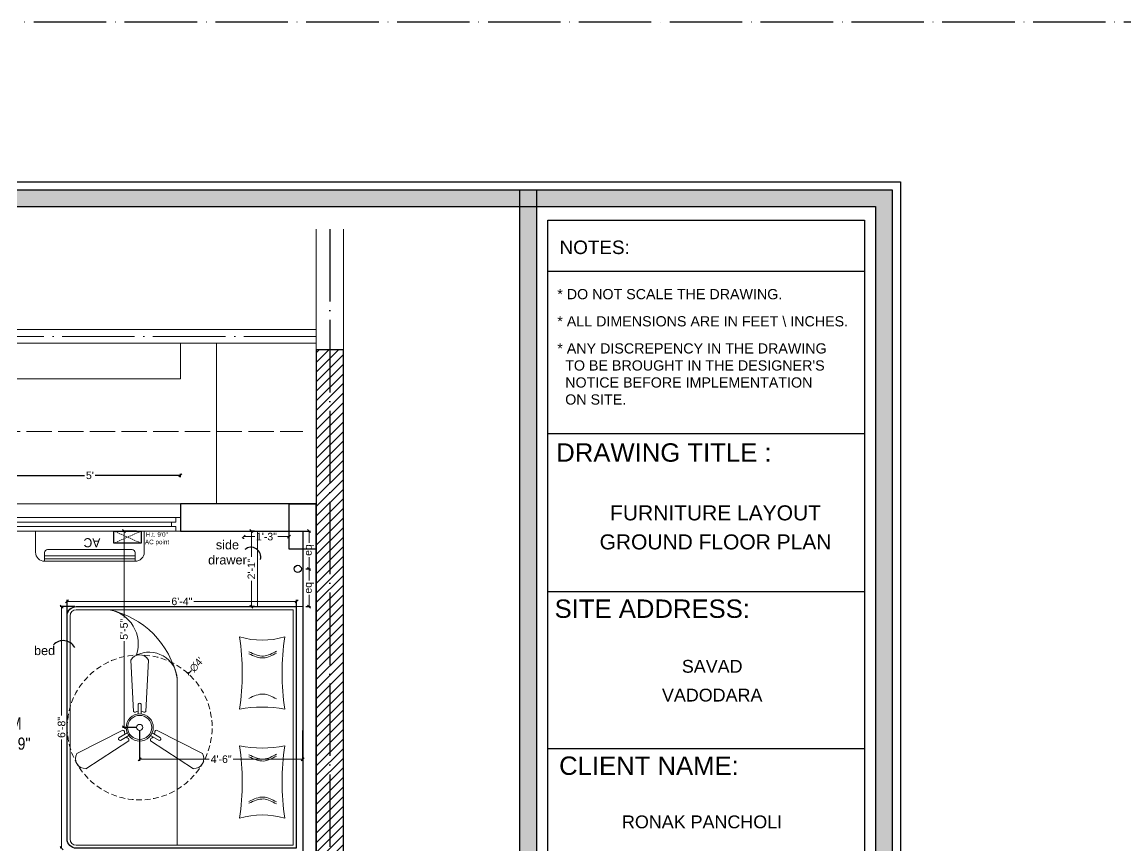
# Model space of a CAD drawing. Header units: millimetres. Extents: x 56222 to 3066687, y -650199 to -121287.
# Drawn here: x 147823.4 to 148189.1, y -178823.4 to -178550.5 of the extents above; entities that cross this region are included whole.
import ezdxf
from ezdxf.enums import TextEntityAlignment as Align

# ---------------------------------------------------------------- set-up
doc = ezdxf.new("R2010")
doc.units = ezdxf.units.MM
doc.header["$MEASUREMENT"] = 0
doc.header["$PDMODE"] = 35
for name, pattern in [('ACAD_ISO02W100', [15, 12, -3]), ('ACAD_ISO04W100', [30, 24, -3, 0, -3]), ('DASHED', [0.75, 0.5, -0.25]), ('DASHED2', [0.375, 0.25, -0.125])]:
    doc.linetypes.add(name, pattern=pattern)
doc.layers.get('Defpoints').update_dxf_attribs({"color": 220})
for name, color, linetype, lineweight in [('COLUMN', 1, 'Continuous', 30), ('dim05', 1, 'Continuous', 13), ('el', 7, 'Continuous', 20), ('ELEC-wires', 1, 'DASHED2', 13), ('Electrical', 84, 'Continuous', 30), ('FIRST FLOOR ( TEXT )', 7, 'Continuous', 9), ('FIRST FLOOR_( PLine )_', 251, 'Continuous', 30), ('FURNITURE', 32, 'Continuous', 9), ('GROUND FLOOR', 7, 'Continuous', 9), ('GROUND FLOOR  ( HATCH )', 251, 'Continuous', 9), ('GROUND FLOOR  ( PLINE )', 251, 'Continuous', 30), ('Labelling', 1, 'Continuous', 25), ('NAME PLATE', 7, 'Continuous', 25), ('SECOND FLOOR ( DW_RAIL )', 7, 'Continuous', 9), ('Text', 7, 'Continuous', 15), ('wall', 7, 'Continuous', 30), ('X_PLOT', 1, 'Continuous', 9), ('XX~SLAB ( BEAM )~ ( DIM )', 7, 'Continuous', 9)]:
    doc.layers.add(name, color=color, linetype=linetype, lineweight=lineweight)
doc.styles.add('Arial', font='arial.ttf')
doc.styles.add('century g', font='GOTHIC.TTF')
doc.styles.add('KATHA', font='swissc.ttf')
doc.styles.get("Standard").update_dxf_attribs({"font": 'arial.ttf', "height": 6})
doc.styles.add('style4', font='ARIALN.TTF')
doc.styles.add('TEXT', font='eurr____.ttf')
doc.dimstyles.new('Archana', dxfattribs={"dimtxt": 2, "dimasz": 0.75, "dimexe": 0.5, "dimexo": 0.5, "dimgap": 0, "dimtad": 0, "dimzin": 0, "dimdsep": 46, "dimlunit": 4, "dimtxsty": 'century g', "dimblk": 'OBLIQUE', "dimcen": 0, "dimdle": 1, "dimclrd": 256, "dimclre": 256, "dimclrt": 256, "dimadec": 0, "dimazin": 0, "dimtfac": 1, "dimtofl": 0, "dimtmove": 1, "dimatfit": 3, "dimfxl": 1, "dimfxlon": 1, "dimtolj": 1, "dimtzin": 0, "dimlwd": -1, "dimlwe": -1, "dimarcsym": 0})
doc.dimstyles.new('ISO-25', dxfattribs={"dimtxt": 2.5, "dimasz": 1, "dimexe": 0.5, "dimexo": 1, "dimtad": 0, "dimdec": 1, "dimlunit": 4, "dimtxsty": 'Standard', "dimblk": 'OBLIQUE', "dimcen": 2.5, "dimclrd": 1, "dimclre": 1, "dimclrt": 5, "dimadec": 0, "dimazin": 0, "dimtfac": 1, "dimtdec": 1, "dimtmove": 0, "dimatfit": 3, "dimfxl": 1, "dimlwd": -1, "dimarcsym": 0})

# ---------------------------------------------------------------- blocks, each defined once
blk = doc.blocks.new('LAYOUT FILE')
at = {"layer": 'NAME PLATE', "true_color": 0xd39e00}
h = blk.add_hatch(color=42, dxfattribs=at)
h.paths.add_polyline_path([(3346889.83, -513806.18), (3346889.83, -514260.7), (3347535.56, -514260.7), (3347535.56, -513806.18)])
h.paths.add_polyline_path([(3346894.36, -513810.71), (3347531.03, -513810.71), (3347531.03, -514256.17), (3346894.36, -514256.17)], flags=16)
blk.add_hatch(color=42, dxfattribs=at).paths.add_polyline_path([(3347433.6, -514256.17), (3347438.13, -514256.17), (3347438.13, -513806.18), (3347433.6, -513806.18)])
at = {"layer": 'NAME PLATE', "color": 42, "true_color": 0xd39e00}
for p, q in [((3347527.96, -513828.55), (3347441.2, -513828.55)), ((3347527.96, -513872.99), (3347441.2, -513872.99)), ((3347527.96, -513916.26), (3347441.2, -513916.26)), ((3347527.96, -513959.27), (3347441.2, -513959.27))]:
    blk.add_line(p, q, dxfattribs=at)
for points in [[(3346887.56, -513803.91), (3347537.83, -513803.91), (3347537.83, -514262.96), (3346887.56, -514262.96)], [(3346889.83, -513806.18), (3347535.56, -513806.18), (3347535.56, -514260.7), (3346889.83, -514260.7)], [(3347433.6, -514256.17), (3347433.6, -513806.18), (3347438.13, -513806.18), (3347438.13, -514256.17)], [(3346894.36, -513810.71), (3347531.03, -513810.71), (3347531.03, -514256.17), (3346894.36, -514256.17)], [(3347441.2, -514252.44), (3347441.2, -513814.44), (3347527.96, -513814.44), (3347527.96, -514252.44)]]:
    blk.add_lwpolyline(points, close=True, dxfattribs=at)
at = {"layer": 'NAME PLATE', "style": 'Arial'}
for s, height, p in [('NOTES:', 3.699, (3347454.07, -513823.73)), ('DRAWING TITLE : ', 5.0338, (3347474.01, -513880.61)), ('SITE ADDRESS:', 5.0338, (3347469.85, -513923.39)), ('CLIENT NAME:', 5.0338, (3347468.93, -513966.4))]:
    blk.add_text(s, height=height, dxfattribs=at).set_placement(p, align=Align.CENTER)
at = {"layer": 'NAME PLATE', "char_height": 2.7974, "width": 108.0765, "attachment_point": 1, "style": 'Arial'}
for s, insert in [('* DO NOT SCALE THE DRAWING.', (3347443.82, -513833.31, 0)), ('* ALL DIMENSIONS ARE IN FEET \\\\ INCHES.', (3347443.82, -513840.75, 0)), ("* ANY DISCREPENCY IN THE DRAWING \\P  TO BE BROUGHT IN THE DESIGNER'S\\P  NOTICE BEFORE IMPLEMENTATION \\P  ON SITE.", (3347443.82, -513848.18, 0))]:
    blk.add_mtext(s, dxfattribs=dict(at, insert=insert))
blk = doc.blocks.new('_Oblique')
at = {"layer": 'wall', "color": 0, "lineweight": -2}
blk.add_line((-0.5, -0.5), (0.5, 0.5), dxfattribs=at)
blk = doc.blocks.new('*D914')
at = {"layer": 'Defpoints', "color": 0, "lineweight": 30, "transparency": 16777216}
for p in [(147914.36, -178742.42), (147838.32, -178749.6), (147914.36, -178749.6)]:
    blk.add_point(p, dxfattribs=at)
at = {"layer": 'dim05', "color": 1, "linetype": 'Continuous', "lineweight": -2, "transparency": 16777216}
for p, q in [((147838.32, -178748.6), (147838.32, -178741.92)), ((147914.36, -178748.6), (147914.36, -178741.92))]:
    blk.add_line(p, q, dxfattribs=at)
at = {"layer": 'dim05', "color": 1, "linetype": 'Continuous', "transparency": 16777216}
for p, q in [((147838.32, -178742.42), (147872.39, -178742.42)), ((147914.36, -178742.42), (147880.3, -178742.42))]:
    blk.add_line(p, q, dxfattribs=at)
at = {"layer": 'dim05', "color": 1, "transparency": 16777216, "rotation": 180}
blk.add_blockref('_Oblique', (147838.32, -178742.42), dxfattribs=at)
at = {"layer": 'dim05', "color": 1, "transparency": 16777216}
blk.add_blockref('_Oblique', (147914.36, -178742.42), dxfattribs=at)
at = {"layer": 'dim05', "color": 5, "lineweight": 25, "transparency": 16777216, "insert": (147876.34, -178742.42), "char_height": 2.5, "attachment_point": 5, "style": 'Arial'}
blk.add_mtext('6\'-4"', dxfattribs=at)
blk = doc.blocks.new('*D915')
at = {"layer": 'Defpoints', "color": 0, "lineweight": 30, "transparency": 16777216}
for p in [(147841.85, -178744.14), (147836.46, -178824.13), (147837.14, -178824.13)]:
    blk.add_point(p, dxfattribs=at)
at = {"layer": 'dim05', "color": 1, "linetype": 'Continuous', "lineweight": -2, "transparency": 16777216}
for p, q in [((147840.85, -178744.14), (147835.96, -178744.14)), ((147836.14, -178824.13), (147835.96, -178824.13))]:
    blk.add_line(p, q, dxfattribs=at)
at = {"layer": 'dim05', "color": 1, "linetype": 'Continuous', "transparency": 16777216}
for p, q in [((147836.46, -178744.14), (147836.46, -178780.18)), ((147836.46, -178824.13), (147836.46, -178788.09))]:
    blk.add_line(p, q, dxfattribs=at)
at = {"layer": 'dim05', "color": 1, "transparency": 16777216}
for p, rotation in [((147836.46, -178744.14), 90), ((147836.46, -178824.13), 270)]:
    blk.add_blockref('_Oblique', p, dxfattribs=dict(at, rotation=rotation))
at = {"layer": 'dim05', "color": 5, "lineweight": 25, "transparency": 16777216, "insert": (147836.46, -178784.14), "char_height": 2.5, "attachment_point": 5, "rotation": 90, "style": 'Arial'}
blk.add_mtext('6\'-8"', dxfattribs=at)
blk = doc.blocks.new('*D916')
at = {"layer": 'Defpoints', "color": 0, "lineweight": 30, "transparency": 16777216}
for p in [(147901.35, -178719.13), (147899.35, -178744.14), (147901.35, -178744.14)]:
    blk.add_point(p, dxfattribs=at)
at = {"layer": 'dim05', "color": 1, "linetype": 'Continuous', "lineweight": -2, "transparency": 16777216}
for p, q in [((147900.35, -178719.13), (147898.85, -178719.13)), ((147900.35, -178744.14), (147898.85, -178744.14))]:
    blk.add_line(p, q, dxfattribs=at)
at = {"layer": 'dim05', "color": 1, "linetype": 'Continuous', "transparency": 16777216}
for p, q in [((147899.35, -178719.13), (147899.35, -178727.67)), ((147899.35, -178744.14), (147899.35, -178735.61))]:
    blk.add_line(p, q, dxfattribs=at)
at = {"layer": 'dim05', "color": 1, "transparency": 16777216}
for p, rotation in [((147899.35, -178719.13), 90), ((147899.35, -178744.14), 270)]:
    blk.add_blockref('_Oblique', p, dxfattribs=dict(at, rotation=rotation))
at = {"layer": 'dim05', "color": 5, "lineweight": 25, "transparency": 16777216, "insert": (147899.35, -178731.64), "char_height": 2.5, "attachment_point": 5, "rotation": 90, "style": 'Arial'}
blk.add_mtext('2\'-1"', dxfattribs=at)
blk = doc.blocks.new('*D917')
at = {"layer": 'Defpoints', "color": 0, "lineweight": 30, "transparency": 16777216}
for p in [(147896.85, -178720.71), (147911.85, -178720.71), (147911.85, -178720.95)]:
    blk.add_point(p, dxfattribs=at)
at = {"layer": 'dim05', "color": 1, "linetype": 'Continuous', "transparency": 16777216}
for p, q in [((147896.85, -178720.95), (147900.52, -178720.95)), ((147911.85, -178720.95), (147908.18, -178720.95))]:
    blk.add_line(p, q, dxfattribs=at)
at = {"layer": 'dim05', "color": 1, "linetype": 'Continuous', "lineweight": -2, "transparency": 16777216}
for p, q in [((147896.85, -178721.71), (147896.85, -178721.45)), ((147911.85, -178721.71), (147911.85, -178721.45))]:
    blk.add_line(p, q, dxfattribs=at)
at = {"layer": 'dim05', "color": 1, "transparency": 16777216, "rotation": 180}
blk.add_blockref('_Oblique', (147896.85, -178720.95), dxfattribs=at)
at = {"layer": 'dim05', "color": 1, "transparency": 16777216}
blk.add_blockref('_Oblique', (147911.85, -178720.95), dxfattribs=at)
at = {"layer": 'dim05', "color": 5, "lineweight": 25, "transparency": 16777216, "insert": (147904.35, -178720.95), "char_height": 2.5, "attachment_point": 5, "style": 'Arial'}
blk.add_mtext('1\'-3"', dxfattribs=at)
blk = doc.blocks.new('*D959')
at = {"layer": 'Defpoints', "color": 0, "lineweight": 30, "transparency": 16777216}
for p in [(147815.85, -178702.28), (147875.85, -178700.66), (147875.85, -178702.28)]:
    blk.add_point(p, dxfattribs=at)
at = {"layer": 'dim05', "color": 5, "linetype": 'Continuous', "lineweight": -2, "transparency": 16777216}
for p, q in [((147815.85, -178701.28), (147815.85, -178700.16)), ((147875.85, -178701.28), (147875.85, -178700.16))]:
    blk.add_line(p, q, dxfattribs=at)
at = {"layer": 'dim05', "color": 5, "linetype": 'Continuous', "lineweight": 30, "transparency": 16777216}
for p, q in [((147815.85, -178700.66), (147844.08, -178700.66)), ((147875.85, -178700.66), (147847.63, -178700.66))]:
    blk.add_line(p, q, dxfattribs=at)
at = {"layer": 'dim05', "color": 5, "lineweight": 30, "transparency": 16777216, "rotation": 180}
blk.add_blockref('_Oblique', (147815.85, -178700.66), dxfattribs=at)
at = {"layer": 'dim05', "color": 5, "lineweight": 30, "transparency": 16777216}
blk.add_blockref('_Oblique', (147875.85, -178700.66), dxfattribs=at)
at = {"layer": 'dim05', "color": 5, "lineweight": 30, "transparency": 16777216, "insert": (147845.85, -178700.66), "char_height": 2.5, "attachment_point": 5, "style": 'Arial'}
blk.add_mtext("5'", dxfattribs=at)
blk = doc.blocks.new('*D981')
at = {"layer": 'Defpoints', "color": 0, "lineweight": 30, "transparency": 16777216}
for p in [(147914.25, -178719.13), (147916.35, -178731.64), (147918.48, -178731.64)]:
    blk.add_point(p, dxfattribs=at)
at = {"layer": 'dim05', "color": 1, "linetype": 'Continuous', "lineweight": -2, "transparency": 16777216}
for p, q in [((147915.25, -178719.13), (147918.98, -178719.13)), ((147917.35, -178731.64), (147918.98, -178731.64))]:
    blk.add_line(p, q, dxfattribs=at)
at = {"layer": 'dim05', "color": 1, "linetype": 'Continuous', "transparency": 16777216}
for p, q in [((147918.48, -178719.13), (147918.48, -178723.01)), ((147918.48, -178731.64), (147918.48, -178727.76))]:
    blk.add_line(p, q, dxfattribs=at)
at = {"layer": 'dim05', "color": 1, "transparency": 16777216}
for p, rotation in [((147918.48, -178719.13), 90), ((147918.48, -178731.64), 270)]:
    blk.add_blockref('_Oblique', p, dxfattribs=dict(at, rotation=rotation))
at = {"layer": 'dim05', "color": 5, "lineweight": 25, "transparency": 16777216, "insert": (147918.48, -178725.39), "char_height": 2.5, "attachment_point": 5, "rotation": 90, "style": 'Arial'}
blk.add_mtext('eq', dxfattribs=at)
blk = doc.blocks.new('*D982')
at = {"layer": 'Defpoints', "color": 0, "lineweight": 30, "transparency": 16777216}
for p in [(147916.35, -178731.64), (147916.35, -178744.14), (147918.48, -178744.14)]:
    blk.add_point(p, dxfattribs=at)
at = {"layer": 'dim05', "color": 1, "linetype": 'Continuous', "lineweight": -2, "transparency": 16777216}
for p, q in [((147917.35, -178731.64), (147918.98, -178731.64)), ((147917.35, -178744.14), (147918.98, -178744.14))]:
    blk.add_line(p, q, dxfattribs=at)
at = {"layer": 'dim05', "color": 1, "linetype": 'Continuous', "transparency": 16777216}
for p, q in [((147918.48, -178731.64), (147918.48, -178735.51)), ((147918.48, -178744.14), (147918.48, -178740.27))]:
    blk.add_line(p, q, dxfattribs=at)
at = {"layer": 'dim05', "color": 1, "transparency": 16777216}
for p, rotation in [((147918.48, -178731.64), 90), ((147918.48, -178744.14), 270)]:
    blk.add_blockref('_Oblique', p, dxfattribs=dict(at, rotation=rotation))
at = {"layer": 'dim05', "color": 5, "lineweight": 25, "transparency": 16777216, "insert": (147918.48, -178737.89), "char_height": 2.5, "attachment_point": 5, "rotation": 90, "style": 'Arial'}
blk.add_mtext('eq', dxfattribs=at)
blk = doc.blocks.new('fan')
at = {"layer": 'Electrical', "lineweight": 15, "ltscale": 20}
for p, q in [((3300835.29, -509900.78), (3300836.47, -509923.43)), ((3300841.81, -509923.43), (3300842.99, -509900.78)), ((3300838.47, -509924.57), (3300838.47, -509920.25)), ((3300839.81, -509920.28), (3300839.81, -509924.57)), ((3300831.66, -509931.77), (3300811.45, -509942.07)), ((3300815.3, -509948.74), (3300834.33, -509936.39)), ((3300829.93, -509935.08), (3300833.64, -509932.93)), ((3300834.31, -509934.09), (3300830.57, -509936.25)), ((3300843.95, -509936.39), (3300862.98, -509948.74)), ((3300847.68, -509936.23), (3300843.97, -509934.09)), ((3300844.64, -509932.93), (3300848.38, -509935.09)), ((3300866.83, -509942.07), (3300846.62, -509931.77))]:
    blk.add_line(p, q, dxfattribs=at)
at = {"layer": 'Electrical', "linetype": 'DASHED', "lineweight": 15, "ltscale": 5}
blk.add_circle((3300839.14, -509930.53), 32, dxfattribs=at)
at = {"layer": 'Electrical', "lineweight": 15, "ltscale": 20}
for centre, major_axis, start_param, end_param in [((3300839.14, -509902.94), (3.12, 3.12), -0.272136, 1.842967), ((3300839.13, -509920.5), (0.501, 0.501), -0.465536, 1.983618), ((3300839.14, -509930.53), (4.24, -4.24), 3.14161, 9.424795), ((3300839.14, -509930.53), (3.77, -3.77), 1.749190548672175e-05, 6.283202799085073), ((3300837.1, -509923.08), (0.51, 0.51), 2.863014, 4.257784), ((3300839.14, -509926.42), (2.27, -2.27), 2.565057, 2.951308), ((3300839.14, -509926.42), (2.27, 2.27), 0.19032, 0.57657), ((3300841.18, -509923.08), (0.51, -0.51), 5.167028, 6.561799), ((3300839.14, -509930.53), (0.943, 0.943), 1.570814, 7.853999), ((3300830.46, -509935.55), (0.501, -0.501), 3.199655, 5.648809), ((3300831.67, -509932.49), (0.51, -0.51), 0.978238, 2.373008), ((3300835.59, -509932.58), (2.27, -2.27), 3.855511, 4.241762), ((3300835.59, -509932.58), (2.27, -2.27), 4.659452, 5.045703), ((3300833.71, -509936.02), (0.51, 0.51), -1.325776, 0.068994), ((3300844.57, -509936.02), (0.51, -0.51), 3.072633, 4.467404), ((3300842.69, -509932.58), (2.27, 2.27), 4.37911, 4.765361), ((3300842.69, -509932.58), (2.27, 2.27), 5.183051, 5.569301), ((3300846.61, -509932.49), (0.51, -0.51), 2.339416, 3.734186), ((3300847.83, -509935.54), (0.501, 0.501), 3.723254, 6.172408), ((3300815.25, -509944.32), (3.12, -3.12), 3.393055, 5.508159), ((3300863.03, -509944.32), (3.12, -3.12), 5.48745, 7.602554)]:
    blk.add_ellipse(centre, major_axis=major_axis, ratio=1, start_param=start_param, end_param=end_param, dxfattribs=at)
blk = doc.blocks.new('*D1052')
at = {"layer": 'Defpoints', "color": 0, "lineweight": 30, "transparency": 16777216}
for p in [(147862.35, -178784.14), (147916.35, -178784.14), (147916.35, -178794.67)]:
    blk.add_point(p, dxfattribs=at)
at = {"layer": 'dim05', "color": 1, "linetype": 'Continuous', "lineweight": -2, "transparency": 16777216}
for p, q in [((147862.35, -178785.14), (147862.35, -178795.17)), ((147916.35, -178785.14), (147916.35, -178795.17))]:
    blk.add_line(p, q, dxfattribs=at)
at = {"layer": 'dim05', "color": 1, "linetype": 'Continuous', "transparency": 16777216}
for p, q in [((147862.35, -178794.67), (147885.36, -178794.67)), ((147916.35, -178794.67), (147893.35, -178794.67))]:
    blk.add_line(p, q, dxfattribs=at)
at = {"layer": 'dim05', "color": 1, "transparency": 16777216, "rotation": 180}
blk.add_blockref('_Oblique', (147862.35, -178794.67), dxfattribs=at)
at = {"layer": 'dim05', "color": 1, "transparency": 16777216}
blk.add_blockref('_Oblique', (147916.35, -178794.67), dxfattribs=at)
at = {"layer": 'dim05', "color": 5, "lineweight": 25, "transparency": 16777216, "insert": (147889.35, -178794.67), "char_height": 2.5, "attachment_point": 5, "style": 'Arial'}
blk.add_mtext('4\'-6"', dxfattribs=at)
blk = doc.blocks.new('*D1053')
at = {"layer": 'Defpoints', "color": 0, "lineweight": 30, "transparency": 16777216}
for p in [(147857.18, -178719.13), (147862.35, -178719.13), (147862.35, -178784.14)]:
    blk.add_point(p, dxfattribs=at)
at = {"layer": 'dim05', "color": 1, "linetype": 'Continuous', "lineweight": -2, "transparency": 16777216}
for p, q in [((147861.35, -178719.13), (147856.68, -178719.13)), ((147861.35, -178784.14), (147856.68, -178784.14))]:
    blk.add_line(p, q, dxfattribs=at)
at = {"layer": 'dim05', "color": 1, "linetype": 'Continuous', "transparency": 16777216}
for p, q in [((147857.18, -178719.13), (147857.18, -178747.69)), ((147857.18, -178784.14), (147857.18, -178755.59))]:
    blk.add_line(p, q, dxfattribs=at)
at = {"layer": 'dim05', "color": 1, "transparency": 16777216}
for p, rotation in [((147857.18, -178719.13), 90), ((147857.18, -178784.14), 270)]:
    blk.add_blockref('_Oblique', p, dxfattribs=dict(at, rotation=rotation))
at = {"layer": 'dim05', "color": 5, "lineweight": 25, "transparency": 16777216, "insert": (147857.18, -178751.64), "char_height": 2.5, "attachment_point": 5, "rotation": 90, "style": 'Arial'}
blk.add_mtext('5\'-5"', dxfattribs=at)
blk = doc.blocks.new('*D1060')
at = {"layer": 'Defpoints', "color": 0, "lineweight": 30, "transparency": 16777216}
for p in [(147878.47, -178766.35), (147846.24, -178801.93)]:
    blk.add_point(p, dxfattribs=at)
at = {"layer": 'dim05', "transparency": 16777216}
blk.add_line((147879.47, -178765.24), (147878.47, -178766.35), dxfattribs=at)
at = {"layer": 'dim05', "transparency": 16777216, "xscale": 0.75, "yscale": 0.75, "zscale": 0.75, "rotation": 227.8301719995412}
blk.add_blockref('_Oblique', (147878.47, -178766.35), dxfattribs=at)
at = {"layer": 'dim05', "color": 5, "lineweight": 25, "transparency": 16777216, "insert": (147881.23, -178763.31), "char_height": 2.5, "attachment_point": 5, "rotation": 47.8302, "style": 'century g'}
blk.add_mtext("\\A1;∅4'", dxfattribs=at)
blk = doc.blocks.new('ac paln')
at = {"layer": 'Electrical', "lineweight": 15}
for p, q in [((389238.69, -37646.36), (389238.69, -37610.34)), ((389238.69, -37610.34), (389245.67, -37610.34)), ((389245.81, -37613.35), (389248.68, -37613.35)), ((389246.82, -37643.35), (389246.82, -37613.35)), ((389247.82, -37643.35), (389247.82, -37613.35)), ((389248.68, -37613.35), (389248.68, -37643.35)), ((389248.68, -37643.35), (389248.68, -37613.35)), ((389244.81, -37642.35), (389244.81, -37614.35)), ((389245.67, -37646.36), (389238.69, -37646.36)), ((389245.81, -37643.35), (389248.68, -37643.35)), ((389248.68, -37643.35), (389248.68, -37643.35))]:
    blk.add_line(p, q, dxfattribs=at)
for centre, start, end in [((389245.67, -37613.35), 0, 90), ((389245.67, -37643.35), 270, 0)]:
    blk.add_arc(centre, 3.01, start, end, dxfattribs=at)
at = {"layer": 'Electrical', "lineweight": 15, "extrusion": (0, 0, -1)}
for centre, start_param, end_param in [((389245.81, -37614.35), -0.785398, 0.785398), ((389245.81, -37642.35), 3.926991, 5.497787)]:
    blk.add_ellipse(centre, major_axis=(-0.71, 0.71), ratio=1, start_param=start_param, end_param=end_param, dxfattribs=at)
at = {"layer": 'Text', "style": 'TEXT'}
blk.add_text('AC', height=3, rotation=270, dxfattribs=at).set_placement((389241.02, -37624.87))
blk = doc.blocks.new('6616')
at = {"color": 242, "linetype": 'DASHED', "true_color": 0xcd2027}
for p, q in [((386784.79, -36915.77), (386775.78, -36911.78)), ((386784.79, -36911.78), (386775.78, -36915.77))]:
    blk.add_line(p, q, dxfattribs=at)
at = {"layer": 'ELEC-wires', "color": 5, "linetype": 'ByBlock', "lineweight": 30, "ltscale": 4}
blk.add_lwpolyline([(386775.78, -36911.78), (386784.79, -36911.78), (386784.79, -36915.77), (386775.78, -36915.77)], close=True, dxfattribs=at)

msp = doc.modelspace()

# ---------------------------------------------------------------- hatches: boundary and pattern name
at = {"layer": 'GROUND FLOOR  ( HATCH )'}
h = msp.add_hatch(dxfattribs=at)
h.set_pattern_fill('ANSI31', color=6, scale=18, style=0)
h.set_pattern_definition([(45, (31389.1675, -16383.46), (-1.590990258, 1.590990258), [])])
h.paths.add_polyline_path([(147929.8534, -178659.1344), (147920.8534, -178659.1344), (147920.8534, -179002.6344), (147929.8534, -179002.6344)])

# ---------------------------------------------------------------- linework, layer by layer
at = {"layer": 'COLUMN'}
msp.add_lwpolyline([(147911.8534, -178710.1344), (147920.8534, -178710.1344), (147920.8534, -178725.1344), (147911.8534, -178725.1344)], close=True, dxfattribs=at)
at = {"layer": 'FIRST FLOOR_( PLine )_', "lineweight": 30}
msp.add_circle((147914.743, -178731.6386), 1.1824, dxfattribs=at)
at = {"layer": 'FURNITURE'}
msp.add_line((147874.8278, -178823.1427), (147874.8278, -178767.9497), dxfattribs=at)
msp.add_lwpolyline([(147916.3534, -178744.1427), (147901.3534, -178744.1427), (147901.3534, -178719.1344), (147916.3534, -178719.1344)], close=True, dxfattribs=at)
at = {"layer": 'FURNITURE', "lineweight": 30}
msp.add_lwpolyline([(147838.3238, -178821.1427), (147838.3238, -178747.1427, -0.41421356), (147841.3238, -178744.1427), (147914.2545, -178744.1427), (147914.2545, -178824.1427), (147841.3238, -178824.1427, -0.41421356)], format="xyb", close=True, dxfattribs=at)
at = {"layer": 'FURNITURE'}
for points in [[(147839.3238, -178821.1427), (147839.3238, -178747.1427, -0.41421356), (147841.3238, -178745.1427), (147913.2545, -178745.1427), (147913.2545, -178823.1427), (147841.3238, -178823.1427, -0.41421356)], [(147861.3066, -178760.1537, -0.52796512), (147874.8278, -178767.9497, 0.29648943), (147852.1851, -178745.1427, -0.4593765), (147861.3066, -178760.1537)]]:
    msp.add_lwpolyline(points, format="xyb", close=True, dxfattribs=at)
at = {"layer": 'FURNITURE', "elevation": -0.0053}
for points in [[(147895.4336, -178778.1337, -0.10058607), (147910.4336, -178778.1337, -0.07572579), (147910.4336, -178754.1337, -0.14896716), (147895.4336, -178754.1337, -0.0741156)], [(147895.4336, -178790.2147, 0.10058607), (147910.4336, -178790.2147, 0.07572579), (147910.4336, -178814.2147, 0.14896716), (147895.4336, -178814.2147, 0.0741156)]]:
    msp.add_lwpolyline(points, format="xyb", close=True, dxfattribs=at)
at = {"layer": 'FURNITURE'}
for points in [[(147907.6953, -178758.8755, -0.0053), (147906.2782, -178759.6474, -0.0053), (147903.2846, -178761.2783, -0.0053), (147900.1679, -178759.8376, -0.0053), (147898.5265, -178759.0789, -0.0053)], [(147907.6953, -178759.5202, -0.0053), (147906.2782, -178760.2922, -0.0053), (147903.2846, -178761.9231, -0.0053), (147900.1679, -178760.4824, -0.0053), (147898.5265, -178759.7237, -0.0053)], [(147907.6953, -178774.7113, -0.0053), (147906.2782, -178773.9393, -0.0053), (147903.2846, -178772.3084, -0.0053), (147900.1679, -178773.7491, -0.0053), (147898.5265, -178774.5078, -0.0053)], [(147907.6953, -178792.9924, -0.0053), (147906.2782, -178793.7643, -0.0053), (147903.2846, -178795.3952, -0.0053), (147900.1679, -178793.9545, -0.0053), (147898.5265, -178793.1958, -0.0053)], [(147907.6953, -178793.6371, -0.0053), (147906.2782, -178794.4091, -0.0053), (147903.2846, -178796.04, -0.0053), (147900.1679, -178794.5993, -0.0053), (147898.5265, -178793.8406, -0.0053)], [(147907.6953, -178808.8282, -0.0053), (147906.2782, -178808.0562, -0.0053), (147903.2846, -178806.4253, -0.0053), (147900.1679, -178807.866, -0.0053), (147898.5265, -178808.6247, -0.0053)], [(147907.6953, -178809.473, -0.0053), (147906.2782, -178808.701, -0.0053), (147903.2846, -178807.0701, -0.0053), (147900.1679, -178808.5108, -0.0053), (147898.5265, -178809.2695, -0.0053)]]:
    msp.add_open_spline(points, degree=3, knots=[0, 0, 0, 0, 4.57791705, 9.67113696, 9.67113696, 9.67113696, 9.67113696], dxfattribs=at)
at = {"layer": 'GROUND FLOOR'}
for p, q in [((147920.8534, -178619.0856), (147920.8534, -179140.0184)), ((147920.8534, -178619.0856), (147920.8534, -178710.1344)), ((147929.8534, -178619.0856), (147929.8534, -179140.0184)), ((147420.6034, -178652.3844), (147920.8534, -178652.3844)), ((147425.1034, -178656.8844), (147920.8534, -178656.8844)), ((147920.8534, -178710.1344), (147520.3534, -178710.1344)), ((147875.8534, -178710.1344), (147875.8534, -178719.1344)), ((147911.8534, -178719.1344), (147761.8534, -178719.1344))]:
    msp.add_line(p, q, dxfattribs=at)
at = {"layer": 'GROUND FLOOR', "color": 1, "linetype": 'ACAD_ISO04W100'}
msp.add_line((147925.3534, -178619.0856), (147925.3534, -179002.6344), dxfattribs=at)
msp.add_lwpolyline([(147920.8534, -178654.6344), (147422.8534, -178654.6344), (147422.8534, -179117.1344), (147920.8534, -179117.1344)], dxfattribs=at)
at = {"layer": 'GROUND FLOOR', "color": 6, "lineweight": 30}
msp.add_lwpolyline([(147929.8534, -178659.1344), (147920.8534, -178659.1344), (147920.8534, -179002.6344), (147929.8534, -179002.6344)], close=True, dxfattribs=at)
at = {"layer": 'GROUND FLOOR', "linetype": 'ACAD_ISO02W100', "ltscale": 0.7}
msp.add_lwpolyline([(147520.3534, -178686.1344), (147916.3534, -178686.1344)], dxfattribs=at)
at = {"layer": 'GROUND FLOOR  ( PLINE )'}
msp.add_lwpolyline([(147920.8534, -178710.1344), (147875.8534, -178710.1344), (147875.8534, -178719.1344), (147916.3534, -178719.1344), (147916.3534, -178848.1344), (147880.3574, -178848.1331), (147880.3574, -178852.6331), (147911.8534, -178852.6344), (147911.8534, -178980.1344), (147878.8534, -178980.1344), (147878.8534, -178984.6344), (147911.8534, -178984.6344), (147911.8534, -179002.6344), (147920.8534, -179002.6344)], close=True, dxfattribs=at)
at = {"layer": 'Labelling', "color": 1}
for centre, radius, start, end in [((147899.2997, -178727.6765, 0.0693), 3.2019, 344.948563, 130.983818), ((147836.98, -178759.8315, -0.0704), 4.4297, 29.005428, 136.198697)]:
    msp.add_arc(centre, radius, start, end, dxfattribs=at)
at = {"layer": 'SECOND FLOOR ( DW_RAIL )', "color": 3}
msp.add_lwpolyline([(147875.8534, -178714.6344), (147874.3534, -178714.6344), (147874.3534, -178716.1344), (147872.8534, -178716.1344), (147872.8534, -178717.6344), (147818.8534, -178717.6344), (147818.8534, -178716.1344), (147817.3534, -178716.1344), (147817.3534, -178714.6344), (147815.8534, -178714.6344), (147815.8534, -178719.1344), (147817.3534, -178719.1344), (147817.3534, -178717.6344), (147818.8534, -178717.6344), (147818.8534, -178716.1344), (147872.8534, -178716.1344), (147872.8534, -178717.6344), (147874.3534, -178717.6344), (147874.3534, -178719.1344), (147875.8534, -178719.1344), (147875.8534, -178714.6344), (147815.8534, -178714.6344), (147815.8534, -178719.1344), (147875.8534, -178719.1344)], close=True, dxfattribs=at)
at = {"layer": 'X_PLOT', "linetype": 'ACAD_ISO04W100', "lineweight": 30}
msp.add_line((147925.3534, -178619.0856), (147925.3534, -179114.8844), dxfattribs=at)
msp.add_lwpolyline([(150048.5596, -178550.5417), (147265.6745, -178550.5417), (147265.6745, -179203.5992), (150048.5596, -179203.5992)], close=True, dxfattribs=at)
at = {"layer": 'XX~SLAB ( BEAM )~ ( DIM )'}
for points in [[(147875.8534, -178656.8844), (147815.8534, -178656.8844), (147815.8534, -178668.6512), (147875.8534, -178668.6512)], [(147887.8534, -178710.1344), (147920.8534, -178710.1344), (147920.8534, -178656.8844), (147887.8534, -178656.8844)]]:
    msp.add_lwpolyline(points, close=True, dxfattribs=at)

# ---------------------------------------------------------------- block references
at = {"layer": 'dim05', "color": 1, "lineweight": 35, "xscale": -0.7500069902881101, "yscale": 0.7500069902881101, "zscale": 0.7500069902881101}
msp.add_blockref('fan', (2623514.7825, 203667.3182), dxfattribs=at)
at = {"layer": 'el', "color": 18, "true_color": 0x000000, "rotation": 270}
msp.add_blockref('ac paln', (185474.2034, 210519.5535), dxfattribs=at)
at = {"layer": 'el', "color": 1}
msp.add_blockref('6616', (-238921.9437, -141807.3507), dxfattribs=at)
at = {"layer": 'NAME PLATE', "lineweight": 0, "xscale": 1.209046105522275, "yscale": 1.209046105522275, "zscale": 1.209046105522275}
msp.add_blockref('LAYOUT FILE', (-3899213.202, 442609.2149, 0.1256), dxfattribs=at)

# ---------------------------------------------------------------- texts
at = {"layer": 'Electrical', "color": 240, "true_color": 0xed1f24, "transparency": 33554687}
msp.add_text('H.t. 9\'0"', height=1.5, dxfattribs=at).set_placement((147864.3709, -178720.9986))
at = {"layer": 'Electrical', "color": 5, "transparency": 33554687}
msp.add_text('AC point', height=1.5, dxfattribs=at).set_placement((147864.089, -178723.4688))
at = {"layer": 'FIRST FLOOR ( TEXT )', "insert": (147810.7317, -178782.866), "char_height": 4, "attachment_point": 5, "style": 'KATHA'}
msp.add_mtext("PARENTS \\PBED ROOM\\P12'-11'' x 10'-9''", dxfattribs=at)
at = {"layer": 'Labelling', "color": 1, "char_height": 3, "width": 33.454272, "attachment_point": 5, "style": 'style4'}
for s, insert in [('\\A1;{\\fArial|b0|i0|c0|p34;side \\Pdrawer}', (147891.4282, -178726.1844, -0.0006)), ('\\A1;\\pxql;{\\fArial|b0|i0|c0|p34;bed}', (147844.0741, -178758.7029, -0.0704))]:
    msp.add_mtext(s, dxfattribs=dict(at, insert=insert))
at = {"layer": 'NAME PLATE', "style": 'Arial'}
for s, height, p in [('FURNITURE LAYOUT', 4.972924, (148053.1355, -178715.5655, 0.1256)), ('GROUND FLOOR PLAN', 4.972924, (148053.1355, -178725.1813, 0.1256)), (' SAVAD ', 4.24568, (148052.0333, -178766.0287, 0.1256)), ('VADODARA', 4.24568, (148052.0333, -178775.5603, 0.1256)), ('RONAK PANCHOLI    ', 4.245682, (148051.9713, -178817.5415, 0.1256))]:
    msp.add_text(s, height=height, dxfattribs=at).set_placement(p, align=Align.CENTER)

# ---------------------------------------------------------------- dimensions: what is measured, and where the dimension line sits
at = {"layer": 'dim05', "color": 27, "lineweight": 30, "true_color": 0x7d5120}
dim = msp.add_linear_dim(base=(147875.8534, -178700.6624), p1=(147815.8534, -178702.2828), p2=(147875.8534, -178702.2828), dimstyle='ISO-25', override={"dimtxsty": 'Arial', "dimclrd": 5, "dimclre": 5, "dimtmove": 1, "dimlwd": 30}, dxfattribs=at)
dim.commit()
dim.dimension.update_dxf_attribs({"geometry": '*D959', "text_midpoint": (147845.8534, -178700.6624)})
at = {"layer": 'dim05', "color": 27, "lineweight": 25, "true_color": 0x7d5120}
for base, p1, p2, picture, middle in [((147857.1795, -178719.1344), (147862.3534, -178784.1427), (147862.3534, -178719.1344), '*D1053', (147857.1795, -178751.6386)), ((147899.3535, -178744.1427), (147901.3534, -178719.1344), (147901.3534, -178744.1427), '*D916', (147899.3535, -178731.6386)), ((147836.4572, -178824.1339), (147841.8502, -178744.1427), (147837.1442, -178824.1339), '*D915', (147836.4572, -178784.1383))]:
    dim = msp.add_linear_dim(base=base, p1=p1, p2=p2, angle=90, dimstyle='ISO-25', override={"dimtxsty": 'Arial'}, dxfattribs=at)
    dim.commit()
    dim.dimension.update_dxf_attribs({"geometry": picture, "text_midpoint": middle})
for base, p1, p2, picture, middle in [((147911.8534, -178720.9474), (147896.8534, -178720.7088), (147911.8534, -178720.7088), '*D917', (147904.3534, -178720.9474)), ((147914.3575, -178742.4245), (147838.3238, -178749.6028), (147914.3575, -178749.6028), '*D914', (147876.3406, -178742.4245)), ((147916.3534, -178794.6687), (147862.3534, -178784.1427), (147916.3534, -178784.1427), '*D1052', (147889.3534, -178794.6687))]:
    dim = msp.add_linear_dim(base=base, p1=p1, p2=p2, dimstyle='ISO-25', override={"dimtxsty": 'Arial'}, dxfattribs=at)
    dim.commit()
    dim.dimension.update_dxf_attribs({"geometry": picture, "text_midpoint": middle})
for base, p1, p2, picture, middle in [((147918.4821, -178731.6386), (147914.2545, -178719.1344), (147916.3534, -178731.6386), '*D981', (147918.4821, -178725.3865)), ((147918.4821, -178744.1427), (147916.3534, -178731.6386), (147916.3534, -178744.1427), '*D982', (147918.4821, -178737.8906))]:
    dim = msp.add_linear_dim(base=base, p1=p1, p2=p2, angle=90, text='eq', dimstyle='ISO-25', override={"dimtxsty": 'Arial'}, dxfattribs=at)
    dim.commit()
    dim.dimension.update_dxf_attribs({"geometry": picture, "text_midpoint": middle})
dim = msp.add_diameter_dim_2p(p1=(147846.2415, -178801.9305), p2=(147878.4654, -178766.3549), dimstyle='Archana', override={"dimtxt": 2.5, "dimclrt": 5}, dxfattribs=at)
dim.commit()
dim.dimension.update_dxf_attribs({"geometry": '*D1060', "text_midpoint": (147881.2271, -178763.3059)})

doc.saveas('drawing.dxf')
